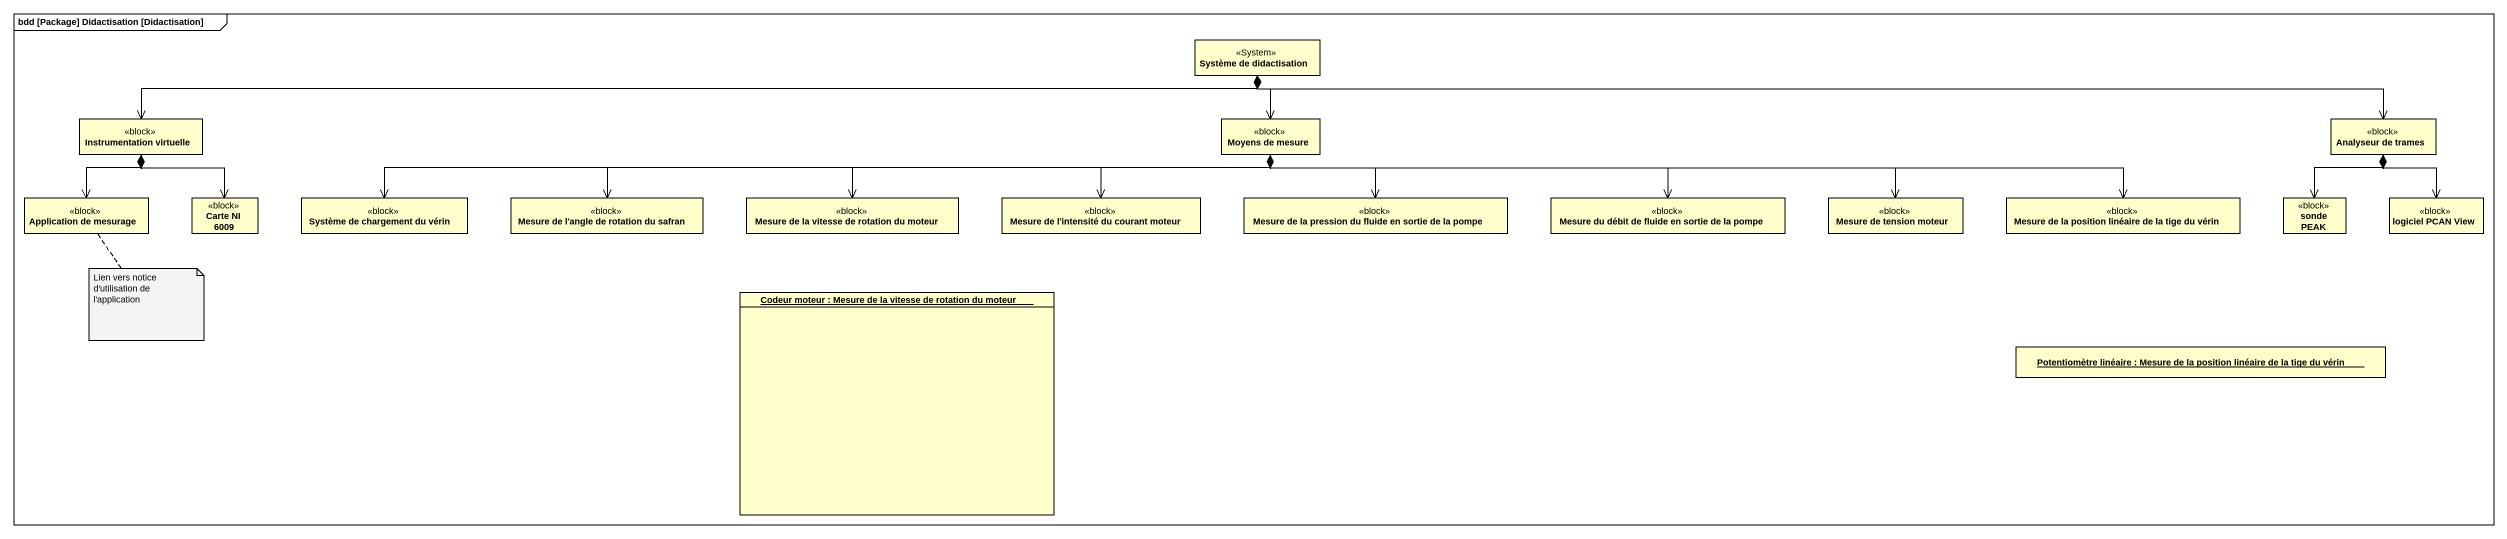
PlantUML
@startuml
mainframe bdd [Package] Didactisation [Didactisation]
hide circle
hide empty members
class "Système de didactisation" as Système_de_didactisation <<System>>
class "Instrumentation virtuelle" as Instrumentation_virtuelle <<block>>
class "Moyens de mesure" as Moyens_de_mesure <<block>>
class "Analyseur de trames" as Analyseur_de_trames <<block>>
class "Application de mesurage" as Application_de_mesurage <<block>>
class "Carte NI 6009" as Carte_NI_6009 <<block>>
class "Système de chargement du vérin" as Système_de_chargement_du <<block>>
class "Mesure de l'angle de rotation du safran" as Mesure_de_l_angle_de <<block>>
class "Mesure de la vitesse de rotation du moteur" as Mesure_de_la_vitesse_de <<block>>
class "Mesure de l'intensité du courant moteur" as Mesure_de_l_intensité_du <<block>>
class "Mesure de la pression du fluide en sortie de la pompe" as Mesure_de_la_pression_du <<block>>
class "Mesure du débit de fluide en sortie de la pompe" as Mesure_du_débit_de_fluide <<block>>
class "Mesure de tension moteur" as Mesure_de_tension_moteur <<block>>
class "Mesure de la position linéaire de la tige du vérin" as Mesure_de_la_position <<block>>
class "sonde PEAK" as sonde_PEAK <<block>>
class "logiciel PCAN View" as logiciel_PCAN_View <<block>>
object "Codeur moteur : Mesure de la vitesse de rotation du moteur" as Codeur_moteur
object "Potentiomètre linéaire : Mesure de la position linéaire de la tige du vérin" as Potentiomètre_linéaire
Système_de_didactisation *-left-> Instrumentation_virtuelle
Système_de_didactisation *--> Moyens_de_mesure
Système_de_didactisation *-right-> Analyseur_de_trames
Instrumentation_virtuelle *--> Application_de_mesurage
Instrumentation_virtuelle *--> Carte_NI_6009
Moyens_de_mesure *-left-> Système_de_chargement_du
Moyens_de_mesure *-left-> Mesure_de_l_angle_de
Moyens_de_mesure *-left-> Mesure_de_la_vitesse_de
Moyens_de_mesure *-left-> Mesure_de_l_intensité_du
Moyens_de_mesure *--> Mesure_de_la_pression_du
Moyens_de_mesure *-right-> Mesure_du_débit_de_fluide
Moyens_de_mesure *-right-> Mesure_de_tension_moteur
Moyens_de_mesure *-right-> Mesure_de_la_position
Analyseur_de_trames *--> sonde_PEAK
Analyseur_de_trames *--> logiciel_PCAN_View
note bottom of Application_de_mesurage : Lien vers notice d'utilisation de l'application
@enduml
